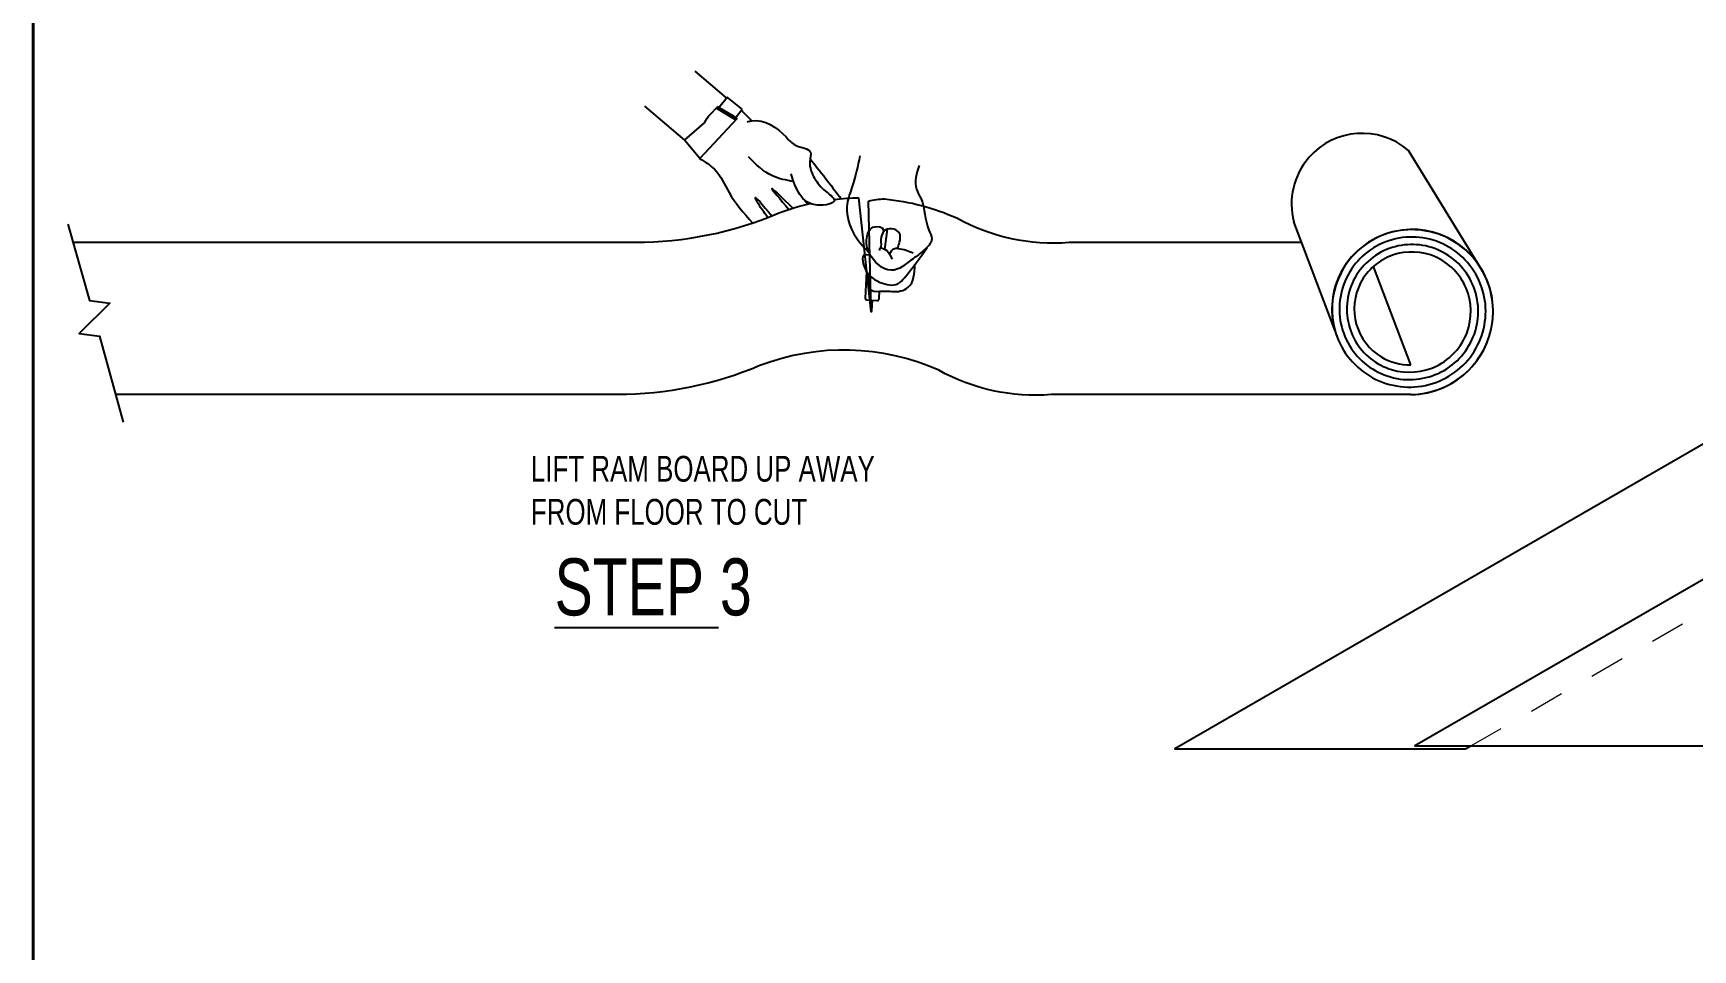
# Model space of a CAD drawing. Header units: inches. Extents: x -9 to 49, y -7 to 10.3.
# Drawn here: x 1.867 to 6.617, y 3.098 to 5.722 of the extents above; entities that cross this region are included whole.
import ezdxf

# ---------------------------------------------------------------- set-up
doc = ezdxf.new("R2010")
doc.units = ezdxf.units.IN
doc.header["$MEASUREMENT"] = 0
doc.linetypes.add('AI-Linetype-39', pattern=[0.048611, 0.027778, -0.020833])
for name, color, linetype in [('A-Anno-Titl-Otln', 7, 'Continuous'), ('A-ANNO-TXT', 7, 'Continuous'), ('A-LINE-HIDDEN', 7, 'Continuous'), ('A-LINE-HVY', 7, 'Continuous'), ('A-LINE-LIGHT', 7, 'Continuous'), ('A-LINE-SCREEN', 7, 'Continuous'), ('G-Anno-Nplt', 7, 'Continuous')]:
    doc.layers.add(name, color=color, linetype=linetype)

# ---------------------------------------------------------------- blocks, each defined once
blk = doc.blocks.new('block 16')
at = {"layer": 'A-LINE-SCREEN', "color": 8, "lineweight": 25}
blk.add_open_spline([(3.6161, 5.5137), (3.6161, 5.5137), (3.7306, 5.4161), (3.7306, 5.4161), (3.7306, 5.4161), (3.7877, 5.466), (3.7877, 5.466), (3.7924, 5.4747), (3.7981, 5.4829), (3.8047, 5.4904), (3.8047, 5.4904), (3.8255, 5.5116), (3.8255, 5.5116)], degree=3, knots=[0, 0, 0, 0, 1, 1, 1, 2, 2, 2, 3, 3, 3, 4, 4, 4, 4], dxfattribs=at)
blk = doc.blocks.new('block 17')
at = {"layer": 'A-LINE-SCREEN', "color": 8, "lineweight": 25}
blk.add_lwpolyline([(3.8726, 5.4834), (3.8803, 5.4768), (3.7747, 5.3632), (3.7306, 5.4161)], dxfattribs=at)
blk = doc.blocks.new('block 18')
at = {"layer": 'A-LINE-SCREEN', "color": 8, "lineweight": 25}
blk.add_lwpolyline([(3.8507, 5.537), (3.7609, 5.6136)], dxfattribs=at)
blk = doc.blocks.new('block 19')
at = {"layer": 'A-LINE-SCREEN', "color": 8, "lineweight": 25}
blk.add_open_spline([(3.893, 5.5012), (3.9039, 5.4923), (3.9136, 5.4819), (3.9233, 5.4715)], degree=3, dxfattribs=at)
blk = doc.blocks.new('block 20')
at = {"layer": 'A-LINE-SCREEN', "color": 8, "lineweight": 25}
blk.add_open_spline([(3.9097, 5.4681), (3.9142, 5.4694), (3.9188, 5.4707), (3.9233, 5.4715), (3.9587, 5.4776), (3.9965, 5.4524), (4.0217, 5.4251), (4.03, 5.4161), (4.037, 5.4068), (4.0485, 5.4013), (4.0636, 5.3941), (4.0866, 5.3933), (4.0911, 5.3814), (4.0936, 5.3748), (4.0903, 5.3646), (4.0894, 5.355), (4.0878, 5.3368), (4.0952, 5.3207), (4.1033, 5.3068), (4.1111, 5.2935), (4.1196, 5.2823), (4.134, 5.2703), (4.1451, 5.261), (4.1598, 5.2513), (4.1597, 5.244), (4.1597, 5.234), (4.1324, 5.2284), (4.1115, 5.23), (4.0629, 5.2338), (4.0496, 5.2768), (4.0362, 5.3198)], degree=3, knots=[0, 0, 0, 0, 1, 1, 1, 2, 2, 2, 3, 3, 3, 4, 4, 4, 5, 5, 5, 6, 6, 6, 7, 7, 7, 8, 8, 8, 9, 9, 9, 10, 10, 10, 10], dxfattribs=at)
blk = doc.blocks.new('block 21')
at = {"layer": 'A-LINE-SCREEN', "color": 8, "lineweight": 25}
blk.add_open_spline([(4.0433, 5.2977), (4.0222, 5.3013), (4.0011, 5.305), (3.9824, 5.3135), (3.9563, 5.3254), (3.935, 5.3469), (3.9137, 5.3684)], degree=3, knots=[0, 0, 0, 0, 1, 1, 1, 2, 2, 2, 2], dxfattribs=at)
blk = doc.blocks.new('block 22')
at = {"layer": 'A-LINE-SCREEN', "color": 8, "lineweight": 25}
blk.add_open_spline([(3.775, 5.3629), (3.79, 5.3537), (3.8049, 5.3446), (3.8167, 5.3325), (3.8346, 5.314), (3.8452, 5.2887), (3.8586, 5.2658), (3.877, 5.2343), (3.9008, 5.2072), (3.9247, 5.1801)], degree=3, knots=[0, 0, 0, 0, 1, 1, 1, 2, 2, 2, 3, 3, 3, 3], dxfattribs=at)
blk = doc.blocks.new('block 23')
at = {"layer": 'A-LINE-SCREEN', "color": 8, "lineweight": 25}
blk.add_open_spline([(3.9691, 5.1948), (3.9615, 5.2049), (3.9538, 5.215), (3.9453, 5.2286), (3.9405, 5.2363), (3.9355, 5.2451), (3.9339, 5.249), (3.9295, 5.2604), (3.9551, 5.2299), (3.9807, 5.1994)], degree=3, knots=[0, 0, 0, 0, 1, 1, 1, 2, 2, 2, 3, 3, 3, 3], dxfattribs=at)
blk = doc.blocks.new('block 24')
at = {"layer": 'A-LINE-SCREEN', "color": 8, "lineweight": 25}
blk.add_open_spline([(4.074, 5.2448), (4.0772, 5.2409), (4.0806, 5.237), (4.0842, 5.2331)], degree=3, dxfattribs=at)
blk = doc.blocks.new('block 25')
at = {"layer": 'A-LINE-SCREEN', "color": 8, "lineweight": 25}
blk.add_open_spline([(4.041, 5.2214), (4.0115, 5.2502), (3.982, 5.2789), (3.9812, 5.277), (3.9805, 5.2751), (4.005, 5.2464), (4.0295, 5.2177)], degree=3, knots=[0, 0, 0, 0, 1, 1, 1, 2, 2, 2, 2], dxfattribs=at)
blk = doc.blocks.new('block 26')
at = {"layer": 'A-LINE-SCREEN', "color": 8, "lineweight": 25}
blk.add_open_spline([(4.0904, 5.3624), (4.1077, 5.3407), (4.1249, 5.319), (4.1419, 5.2971), (4.1543, 5.2809), (4.1665, 5.2647), (4.1787, 5.2484)], degree=3, knots=[0, 0, 0, 0, 1, 1, 1, 2, 2, 2, 2], dxfattribs=at)
blk = doc.blocks.new('block 27')
at = {"layer": 'A-LINE-SCREEN', "color": 8, "lineweight": 25}
blk.add_lwpolyline([(3.8726, 5.4834), (3.8255, 5.5116)], dxfattribs=at)
blk = doc.blocks.new('block 28')
at = {"layer": 'A-LINE-SCREEN', "color": 8, "lineweight": 25}
blk.add_lwpolyline([(3.8219, 5.5079), (3.8774, 5.4738)], dxfattribs=at)
blk = doc.blocks.new('block 29')
at = {"layer": 'A-LINE-SCREEN', "color": 8, "lineweight": 25}
blk.add_lwpolyline([(3.8764, 5.4801), (3.8958, 5.5047)], dxfattribs=at)
blk = doc.blocks.new('block 30')
at = {"layer": 'A-LINE-SCREEN', "color": 8, "lineweight": 25}
blk.add_lwpolyline([(3.8286, 5.5098), (3.8527, 5.5394)], dxfattribs=at)
blk = doc.blocks.new('block 31')
at = {"layer": 'A-LINE-SCREEN', "color": 8, "lineweight": 25}
blk.add_lwpolyline([(3.8958, 5.5047), (3.8527, 5.5394)], dxfattribs=at)
blk = doc.blocks.new('block 32')
at = {"layer": 'A-LINE-SCREEN', "color": 8, "lineweight": 25}
blk.add_open_spline([(4.2327, 5.3712), (4.2265, 5.3417), (4.2203, 5.3123), (4.2108, 5.2835), (4.2054, 5.2671), (4.1989, 5.2508), (4.1966, 5.2338), (4.1931, 5.208), (4.1989, 5.1804), (4.2106, 5.1569), (4.2229, 5.1324), (4.2415, 5.1123), (4.2601, 5.0922)], degree=3, knots=[0, 0, 0, 0, 1, 1, 1, 2, 2, 2, 3, 3, 3, 4, 4, 4, 4], dxfattribs=at)
blk = doc.blocks.new('block 33')
at = {"layer": 'A-LINE-SCREEN', "color": 8, "lineweight": 25}
blk.add_open_spline([(4.4025, 5.3438), (4.395, 5.3203), (4.3876, 5.2967), (4.3946, 5.2757), (4.3977, 5.2662), (4.4038, 5.2573), (4.408, 5.2479), (4.4207, 5.2198), (4.4173, 5.188), (4.4301, 5.1581), (4.4337, 5.1496), (4.4386, 5.1414), (4.4385, 5.1334), (4.4385, 5.1209), (4.4264, 5.1092), (4.4152, 5.0999), (4.4049, 5.0912), (4.3953, 5.0846), (4.3851, 5.0767), (4.3659, 5.0621), (4.3443, 5.0431), (4.3222, 5.0434), (4.2977, 5.0436), (4.2726, 5.0676), (4.2601, 5.0922), (4.2531, 5.1059), (4.2501, 5.1199), (4.2523, 5.1354), (4.2543, 5.1497), (4.2607, 5.1653), (4.2754, 5.1682), (4.2848, 5.1701), (4.2976, 5.1668), (4.2998, 5.1604), (4.3018, 5.1547), (4.2953, 5.1464), (4.2933, 5.1384), (4.2908, 5.1288), (4.2947, 5.1196), (4.2927, 5.1111), (4.2918, 5.1073), (4.2898, 5.1038), (4.2878, 5.1002)], degree=3, knots=[0, 0, 0, 0, 1, 1, 1, 2, 2, 2, 3, 3, 3, 4, 4, 4, 5, 5, 5, 6, 6, 6, 7, 7, 7, 8, 8, 8, 9, 9, 9, 10, 10, 10, 11, 11, 11, 12, 12, 12, 13, 13, 13, 14, 14, 14, 14], dxfattribs=at)
blk = doc.blocks.new('block 34')
at = {"layer": 'A-LINE-SCREEN', "color": 8, "lineweight": 25}
blk.add_open_spline([(4.2921, 5.109), (4.2983, 5.1064), (4.3046, 5.1039), (4.3095, 5.0998), (4.3166, 5.0939), (4.3208, 5.0847), (4.325, 5.0755)], degree=3, knots=[0, 0, 0, 0, 1, 1, 1, 2, 2, 2, 2], dxfattribs=at)
blk = doc.blocks.new('block 35')
at = {"layer": 'A-LINE-SCREEN', "color": 8, "lineweight": 25}
blk.add_open_spline([(4.3179, 5.0896), (4.321, 5.0961), (4.3241, 5.1025), (4.3295, 5.105), (4.3332, 5.1068), (4.3381, 5.1066), (4.3428, 5.1061), (4.3583, 5.1045), (4.3718, 5.099), (4.3853, 5.0936)], degree=3, knots=[0, 0, 0, 0, 1, 1, 1, 2, 2, 2, 3, 3, 3, 3], dxfattribs=at)
blk = doc.blocks.new('block 36')
at = {"layer": 'A-LINE-SCREEN', "color": 8, "lineweight": 25}
blk.add_open_spline([(4.3406, 5.1063), (4.3426, 5.1118), (4.3445, 5.1173), (4.3461, 5.1235), (4.3487, 5.1332), (4.3503, 5.1445), (4.3448, 5.152), (4.3363, 5.1636), (4.3106, 5.166), (4.3008, 5.155), (4.3002, 5.1544), (4.2997, 5.1537), (4.2992, 5.153)], degree=3, knots=[0, 0, 0, 0, 1, 1, 1, 2, 2, 2, 3, 3, 3, 4, 4, 4, 4], dxfattribs=at)
blk = doc.blocks.new('block 37')
at = {"layer": 'A-LINE-SCREEN', "color": 8, "lineweight": 25}
blk.add_open_spline([(4.2637, 5.0857), (4.2556, 5.0875), (4.2475, 5.0893), (4.2435, 5.0862), (4.2388, 5.0824), (4.2401, 5.0714), (4.2425, 5.062), (4.2498, 5.0339), (4.2675, 5.0187), (4.291, 5.0089), (4.3076, 5.0019), (4.3272, 4.9977), (4.3416, 5.0051), (4.3488, 5.0088), (4.3547, 5.0154), (4.3604, 5.022), (4.3847, 5.0504), (4.4048, 5.0795), (4.4249, 5.1086)], degree=3, knots=[0, 0, 0, 0, 1, 1, 1, 2, 2, 2, 3, 3, 3, 4, 4, 4, 5, 5, 5, 6, 6, 6, 6], dxfattribs=at)
blk = doc.blocks.new('block 38')
at = {"layer": 'A-LINE-SCREEN', "color": 8, "lineweight": 25}
blk.add_open_spline([(4.2582, 5.0313), (4.2571, 5.0114), (4.256, 4.9915), (4.2668, 4.9855), (4.2739, 4.9815), (4.2863, 4.9836), (4.2977, 4.9839), (4.3167, 4.9845), (4.3328, 4.9803), (4.3494, 4.9843), (4.3572, 4.9862), (4.3652, 4.9899), (4.3711, 4.995), (4.3879, 5.0093), (4.3892, 5.0346), (4.3905, 5.06)], degree=3, knots=[0, 0, 0, 0, 1, 1, 1, 2, 2, 2, 3, 3, 3, 4, 4, 4, 5, 5, 5, 5], dxfattribs=at)
blk = doc.blocks.new('block 39')
at = {"layer": 'A-LINE-SCREEN', "color": 8, "lineweight": 25}
blk.add_open_spline([(4.252, 5.0396), (4.252, 5.0396), (4.2474, 4.9639), (4.2474, 4.9639), (4.2474, 4.9612), (4.2495, 4.9589), (4.2522, 4.9587), (4.2522, 4.9587), (4.2814, 4.9566), (4.2814, 4.9566), (4.2846, 4.9564), (4.2874, 4.9588), (4.2876, 4.962), (4.2876, 4.9622), (4.2876, 4.9624), (4.2876, 4.9626), (4.2876, 4.9626), (4.2891, 4.9834), (4.2891, 4.9834)], degree=3, knots=[0, 0, 0, 0, 1, 1, 1, 2, 2, 2, 3, 3, 3, 4, 4, 4, 5, 5, 5, 6, 6, 6, 6], dxfattribs=at)
blk = doc.blocks.new('block 40')
at = {"layer": 'A-LINE-SCREEN', "color": 8, "lineweight": 25}
blk.add_lwpolyline([(4.3044, 5.1033), (4.3118, 5.1611)], dxfattribs=at)
blk = doc.blocks.new('block 41')
at = {"layer": 'A-LINE-SCREEN', "color": 8, "lineweight": 25}
blk.add_lwpolyline([(4.2653, 4.9578), (4.2638, 4.9271), (4.2655, 4.9247), (4.2674, 4.927), (4.2687, 4.9575)], dxfattribs=at)
blk = doc.blocks.new('block 149')
at = {"layer": 'A-LINE-HVY', "color": 7, "lineweight": 25}
blk.add_open_spline([(5.8027, 5.3862), (5.7184, 5.4593), (5.5908, 5.4502), (5.5177, 5.3659), (5.474, 5.3155), (5.458, 5.2467), (5.475, 5.1822)], degree=3, knots=[0, 0, 0, 0, 1, 1, 1, 2, 2, 2, 2], dxfattribs=at)
blk = doc.blocks.new('block 150')
at = {"layer": 'A-LINE-HVY', "color": 7, "lineweight": 25}
blk.add_lwpolyline([(5.5927, 4.8698), (5.475, 5.1822)], dxfattribs=at)
blk = doc.blocks.new('block 151')
at = {"layer": 'A-LINE-HVY', "color": 7, "lineweight": 25}
blk.add_lwpolyline([(6.0123, 5.046), (5.8027, 5.3862)], dxfattribs=at)
blk = doc.blocks.new('block 152')
at = {"layer": 'A-LINE-HVY', "color": 4, "lineweight": 25}
blk.add_open_spline([(5.8093, 4.6877), (5.9407, 4.6889), (6.0462, 4.7963), (6.045, 4.9277), (6.0447, 4.9693), (6.0334, 5.0101), (6.0123, 5.046)], degree=3, knots=[0, 0, 0, 0, 1, 1, 1, 2, 2, 2, 2], dxfattribs=at)
blk = doc.blocks.new('block 153')
at = {"layer": 'A-LINE-HVY', "color": 4, "lineweight": 25}
blk.add_open_spline([(6.0123, 5.046), (5.9489, 5.1557), (5.8085, 5.1931), (5.6988, 5.1296), (5.6084, 5.0773), (5.5648, 4.9705), (5.5927, 4.8698)], degree=3, knots=[0, 0, 0, 0, 1, 1, 1, 2, 2, 2, 2], dxfattribs=at)
blk = doc.blocks.new('block 154')
at = {"layer": 'A-LINE-HVY', "color": 7, "lineweight": 25}
blk.add_open_spline([(5.8093, 4.6877), (5.8093, 4.6877), (4.7798, 4.6877), (4.7798, 4.6877), (4.6682, 4.6787), (4.5565, 4.7029), (4.4587, 4.7572), (4.2965, 4.8293), (4.1124, 4.8342), (3.9467, 4.7707), (3.8175, 4.7159), (3.6785, 4.6877), (3.5381, 4.6877), (3.5381, 4.6877), (2.1043, 4.6877), (2.1043, 4.6877)], degree=3, knots=[0, 0, 0, 0, 1, 1, 1, 2, 2, 2, 3, 3, 3, 4, 4, 4, 5, 5, 5, 5], dxfattribs=at)
blk = doc.blocks.new('block 155')
at = {"layer": 'A-LINE-HVY', "color": 7, "lineweight": 25}
blk.add_open_spline([(1.9804, 5.1237), (1.9804, 5.1237), (3.5898, 5.1237), (3.5898, 5.1237), (3.7302, 5.1237), (3.8692, 5.1519), (3.9984, 5.2067), (4.0285, 5.2183), (4.0594, 5.2276), (4.0908, 5.2347)], degree=3, knots=[0, 0, 0, 0, 1, 1, 1, 2, 2, 2, 3, 3, 3, 3], dxfattribs=at)
blk = doc.blocks.new('block 156')
at = {"layer": 'A-LINE-HVY', "color": 7, "lineweight": 25}
blk.add_open_spline([(4.1593, 5.2464), (4.1825, 5.2491), (4.206, 5.2507), (4.2294, 5.251)], degree=3, dxfattribs=at)
blk = doc.blocks.new('block 157')
at = {"layer": 'A-LINE-HVY', "color": 7, "lineweight": 25}
blk.add_open_spline([(4.3036, 5.2478), (4.375, 5.2408), (4.4448, 5.2224), (4.5104, 5.1932), (4.6082, 5.1389), (4.7199, 5.1147), (4.8315, 5.1237), (4.8315, 5.1237), (5.4948, 5.1237), (5.4948, 5.1237)], degree=3, knots=[0, 0, 0, 0, 1, 1, 1, 2, 2, 2, 3, 3, 3, 3], dxfattribs=at)
blk = doc.blocks.new('block 158')
at = {"layer": 'A-LINE-HVY', "color": 7, "lineweight": 25}
blk.add_lwpolyline([(4.2655, 4.9247), (4.2294, 5.251)], dxfattribs=at)
blk = doc.blocks.new('block 159')
at = {"layer": 'A-LINE-HVY', "color": 7, "lineweight": 25}
blk.add_open_spline([(4.2655, 4.9247), (4.2655, 4.9247), (4.2572, 5.2412), (4.2572, 5.2412), (4.2723, 5.2457), (4.2879, 5.2479), (4.3036, 5.2478)], degree=3, knots=[0, 0, 0, 0, 1, 1, 1, 2, 2, 2, 2], dxfattribs=at)
blk = doc.blocks.new('block 160')
at = {"layer": 'A-LINE-HVY', "color": 7, "lineweight": 25}
blk.add_lwpolyline([(1.9658, 5.1752), (2.0279, 4.9565), (2.0863, 4.9491), (1.9984, 4.8623), (2.0567, 4.8553), (2.124, 4.6089)], dxfattribs=at)
blk = doc.blocks.new('block 162')
at = {"layer": 'A-LINE-HVY', "color": 7, "lineweight": 25}
blk.add_lwpolyline([(7.3513, 4.5652), (5.8208, 3.6816), (6.653, 3.6816), (8.1835, 4.5652)], dxfattribs=at)
blk = doc.blocks.new('block 167')
at = {"layer": 'A-LINE-HVY', "color": 7, "lineweight": 25}
blk.add_lwpolyline([(9.0095, 5.4298), (8.1774, 5.4298), (5.1344, 3.673), (5.9666, 3.673), (5.9815, 3.6816)], dxfattribs=at)
blk = doc.blocks.new('block 394')
at = {"layer": 'A-LINE-LIGHT', "color": 7, "lineweight": 25}
blk.add_open_spline([(5.8093, 4.6877), (5.8451, 4.6882), (5.8807, 4.6968), (5.9127, 4.7126), (5.9667, 4.7394), (6.0096, 4.7871), (6.0305, 4.843), (6.0513, 4.8989), (6.0499, 4.9624), (6.0271, 5.0168), (6.0043, 5.0712), (5.9603, 5.1161), (5.907, 5.1399), (5.8537, 5.1636), (5.7916, 5.1662), (5.7371, 5.1472), (5.6826, 5.1283), (5.6361, 5.0881), (5.6096, 5.0375), (5.5831, 4.987), (5.5769, 4.9266), (5.592, 4.8722), (5.6071, 4.8178), (5.6435, 4.77), (5.6912, 4.7411), (5.7389, 4.7121), (5.7975, 4.7023), (5.8514, 4.7138), (5.9054, 4.7252), (5.9542, 4.7577), (5.9854, 4.8025), (6.0165, 4.8472), (6.0297, 4.9037), (6.0218, 4.957), (6.014, 5.0103), (5.9852, 5.0599), (5.9435, 5.093), (5.9018, 5.1261), (5.8476, 5.1423), (5.7952, 5.1379), (5.7428, 5.1336), (5.6927, 5.1086), (5.658, 5.07), (5.6232, 5.0314), (5.604, 4.9796), (5.6051, 4.9283), (5.6062, 4.877), (5.6274, 4.8268), (5.6629, 4.7906), (5.6983, 4.7544), (5.7476, 4.7326), (5.7975, 4.7305), (5.8475, 4.7284), (5.8977, 4.746), (5.9351, 4.7782), (5.9725, 4.8105), (5.9967, 4.8571), (6.0017, 4.9055), (6.0068, 4.954), (5.9928, 5.0039), (5.9637, 5.0422), (5.9346, 5.0805), (5.8908, 5.1068), (5.844, 5.1147), (5.7972, 5.1226), (5.7479, 5.112), (5.7089, 5.0861), (5.67, 5.0602), (5.6417, 5.0192), (5.6312, 4.9743), (5.6207, 4.9293), (5.628, 4.8808), (5.6508, 4.8414), (5.6736, 4.802), (5.7116, 4.7721), (5.7546, 4.7591), (5.7976, 4.7462), (5.8451, 4.7504), (5.8847, 4.7701), (5.9243, 4.7898), (5.9556, 4.8248), (5.9707, 4.8657), (5.9859, 4.9066), (5.9847, 4.9529), (5.968, 4.9925), (5.9513, 5.032), (5.9193, 5.0645), (5.8806, 5.0817), (5.8419, 5.0988), (5.797, 5.1005), (5.7577, 5.0867), (5.7183, 5.0729), (5.685, 5.0439), (5.666, 5.0075), (5.6471, 4.9711), (5.6428, 4.9277), (5.6537, 4.8889), (5.6647, 4.85), (5.6907, 4.816), (5.7248, 4.7955), (5.7502, 4.7801), (5.7799, 4.7723), (5.8093, 4.7729)], degree=3, knots=[0, 0, 0, 0, 1, 1, 1, 2, 2, 2, 3, 3, 3, 4, 4, 4, 5, 5, 5, 6, 6, 6, 7, 7, 7, 8, 8, 8, 9, 9, 9, 10, 10, 10, 11, 11, 11, 12, 12, 12, 13, 13, 13, 14, 14, 14, 15, 15, 15, 16, 16, 16, 17, 17, 17, 18, 18, 18, 19, 19, 19, 20, 20, 20, 21, 21, 21, 22, 22, 22, 23, 23, 23, 24, 24, 24, 25, 25, 25, 26, 26, 26, 27, 27, 27, 28, 28, 28, 29, 29, 29, 30, 30, 30, 31, 31, 31, 32, 32, 32, 33, 33, 33, 34, 34, 34, 34], dxfattribs=at)
blk = doc.blocks.new('block 421')
at = {"layer": 'A-LINE-LIGHT', "color": 7, "lineweight": 25}
blk.add_lwpolyline([(5.8093, 4.7729), (5.7029, 5.0544)], dxfattribs=at)
blk = doc.blocks.new('block 666')
at = {"color": 7, "lineweight": 35}
blk.add_lwpolyline([(1.8665, 9.152), (1.8665, -0.5373), (9.1335, -0.5373), (9.1335, 9.152), (1.8665, 9.152)], dxfattribs=at)
blk = doc.blocks.new('block 667')
at = {"color": 7, "lineweight": 35}
blk.add_lwpolyline([(1.8665, 0.4805), (1.8665, 9.152), (9.1335, 9.152), (9.1335, 0.4805), (1.8665, 0.4805)], dxfattribs=at)
blk = doc.blocks.new('block 687')
at = {"layer": 'A-LINE-HIDDEN', "color": 7, "linetype": 'AI-Linetype-39', "lineweight": 9}
blk.add_lwpolyline([(5.9815, 3.6816), (7.4007, 4.501), (7.8934, 4.7854)], dxfattribs=at)
blk = doc.blocks.new('block 782')
at = {"layer": 'A-ANNO-TXT', "color": 7, "char_height": 0.073909, "attachment_point": 7}
for s, insert in [('\\fMyriad Pro|b0|i0|c0|p34;\\W0.75;LIFT RAM BOARD UP AWAY ', (3.2912, 4.4372)), ('\\fMyriad Pro|b0|i0|c0|p34;\\W0.75;FROM FLOOR TO CUT', (3.2912, 4.314))]:
    blk.add_mtext(s, dxfattribs=dict(at, insert=insert))
blk = doc.blocks.new('block 856')
at = {"layer": 'G-Anno-Nplt', "color": 7, "lineweight": 35}
blk.add_lwpolyline([(1.8665, 9.152), (1.8665, -0.5373), (9.1335, -0.5373), (9.1335, 9.152), (1.8665, 9.152)], dxfattribs=at)
blk = doc.blocks.new('block 859')
at = {"layer": 'A-Anno-Titl-Otln', "color": 7, "lineweight": 35}
blk.add_lwpolyline([(1.8665, -0.5373), (1.8665, 9.152)], dxfattribs=at)

msp = doc.modelspace()

# ---------------------------------------------------------------- linework, layer by layer
at = {"layer": 'A-ANNO-TXT', "color": 7, "lineweight": 25}
msp.add_lwpolyline([(3.3589, 4.0204), (3.8281, 4.0204)], dxfattribs=at)

# ---------------------------------------------------------------- block references
for name in ['block 666', 'block 667']:
    msp.add_blockref(name, (0, 0))
at = {"layer": 'A-Anno-Titl-Otln'}
msp.add_blockref('block 859', (0, 0), dxfattribs=at)
at = {"layer": 'A-ANNO-TXT'}
msp.add_blockref('block 782', (0, 0), dxfattribs=at)
at = {"layer": 'A-LINE-HIDDEN'}
msp.add_blockref('block 687', (0, 0), dxfattribs=at)
at = {"layer": 'A-LINE-HVY'}
for name in ['block 167', 'block 149', 'block 151', 'block 155', 'block 156', 'block 158', 'block 159', 'block 157', 'block 150', 'block 153', 'block 160', 'block 152', 'block 154', 'block 162']:
    msp.add_blockref(name, (0, 0), dxfattribs=at)
at = {"layer": 'A-LINE-LIGHT'}
for name in ['block 394', 'block 421']:
    msp.add_blockref(name, (0, 0), dxfattribs=at)
at = {"layer": 'A-LINE-SCREEN'}
for name in ['block 18', 'block 16', 'block 27', 'block 30', 'block 31', 'block 17', 'block 28', 'block 29', 'block 19', 'block 20', 'block 21', 'block 32', 'block 22', 'block 26', 'block 33', 'block 25', 'block 23', 'block 24', 'block 36', 'block 40', 'block 37', 'block 34', 'block 35', 'block 39', 'block 38', 'block 41']:
    msp.add_blockref(name, (0, 0), dxfattribs=at)
at = {"layer": 'G-Anno-Nplt'}
msp.add_blockref('block 856', (0, 0), dxfattribs=at)

# ---------------------------------------------------------------- texts
at = {"layer": 'A-ANNO-TXT', "color": 7, "insert": (3.3589, 4.0531), "char_height": 0.163315, "attachment_point": 7}
msp.add_mtext('\\fMyriad Pro|b0|i0|c0|p34;\\W0.75;STEP 3', dxfattribs=at)

doc.saveas('drawing.dxf')
